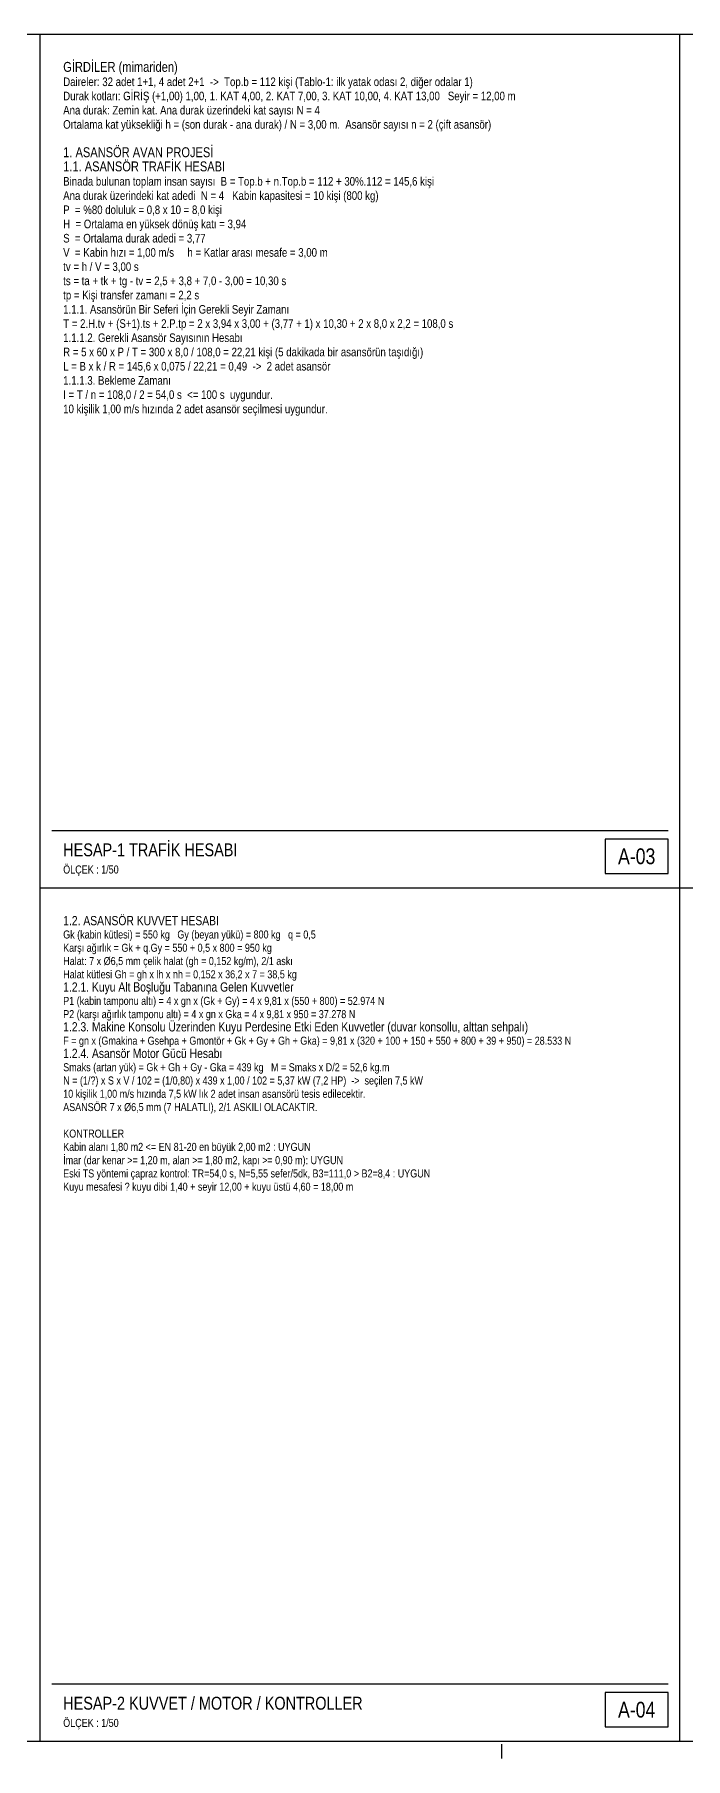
# Model space of a CAD drawing. Header units: centimetres. Extents: x 0 to 12309, y -30 to 2970.
# Drawn here: x 2137 to 3270, y -30 to 2970 of the extents above; entities that cross this region are included whole.
import ezdxf
from ezdxf.enums import TextEntityAlignment as Align

# ---------------------------------------------------------------- set-up
doc = ezdxf.new("R2010")
doc.units = ezdxf.units.CM
doc.linetypes.add('CENTER', pattern=[40, 25, -5, 5, -5])
for name, color, linetype in [('SCOTT-ANTET', 4, 'CONTINUOUS'), ('SCOTT-BASLIK', 5, 'CONTINUOUS'), ('SCOTT-CERCEVE', 7, 'CONTINUOUS'), ('SCOTT-EKSEN', 8, 'CENTER'), ('SCOTT-YAZI', 4, 'CONTINUOUS')]:
    doc.layers.add(name, color=color, linetype=linetype)
doc.styles.get("Standard").update_dxf_attribs({"font": 'arial.ttf', "width": 0.8})

msp = doc.modelspace()

# ---------------------------------------------------------------- linework, layer by layer
at = {"layer": 'SCOTT-ANTET'}
for p, q in [((2166.7, 1585), (3239.7, 1585)), ((2166.7, 100), (3239.7, 100))]:
    msp.add_line(p, q, dxfattribs=at)
for points in [[(3129.7, 1510), (3239.7, 1510), (3239.7, 1570), (3129.7, 1570)], [(3129.7, 25), (3239.7, 25), (3239.7, 85), (3129.7, 85)]]:
    msp.add_lwpolyline(points, close=True, dxfattribs=at)
at = {"layer": 'SCOTT-CERCEVE'}
for p, q in [((2146.7, 0), (2146.7, 2970)), ((3259.7, 0), (3259.7, 2970)), ((2146.7, 1485), (3259.7, 1485)), ((3259.7, 1485), (4998.9, 1485))]:
    msp.add_line(p, q, dxfattribs=at)
for points in [[(0, 0), (12308.9, 0), (12308.9, 2970), (0, 2970)], [(100, 0), (12283.9, 0), (12283.9, 2970), (100, 2970)]]:
    msp.add_lwpolyline(points, close=True, dxfattribs=at)
at = {"layer": 'SCOTT-EKSEN'}
msp.add_line((2950, -30), (2950, -5), dxfattribs=at)

# ---------------------------------------------------------------- texts
at = {"layer": 'SCOTT-ANTET', "width": 0.8}
for s, p in [('A-03', (3184.7, 1540)), ('A-04', (3184.7, 55))]:
    msp.add_text(s, height=27.5, dxfattribs=at).set_placement(p, align=Align.MIDDLE_CENTER)
for p in [(2186.7, 1510), (2186.7, 25)]:
    msp.add_text('ÖLÇEK : 1/50', height=14, dxfattribs=at).set_placement(p)
at = {"layer": 'SCOTT-BASLIK', "width": 0.8}
for s, height, p in [('GİRDİLER (mimariden)', 17.25, (2186.7, 2905)), ('1. ASANSÖR AVAN PROJESİ', 17.25, (2186.7, 2756.5)), ('1.1. ASANSÖR TRAFİK HESABI', 17.25, (2186.7, 2731.8)), ('HESAP-1 TRAFİK HESABI', 22.5, (2186.7, 1540)), ('1.2. ASANSÖR KUVVET HESABI', 16.1, (2186.7, 1420)), ('1.2.1. Kuyu Alt Boşluğu Tabanına Gelen Kuvvetler', 16.1, (2186.7, 1304.5)), ('1.2.3. Makine Konsolu Üzerinden Kuyu Perdesine Etki Eden Kuvvetler (duvar konsollu, alttan sehpalı)', 16.1, (2186.7, 1235.2)), ('1.2.4. Asansör Motor Gücü Hesabı', 16.1, (2186.7, 1189)), ('HESAP-2 KUVVET / MOTOR / KONTROLLER', 22.5, (2186.7, 55))]:
    msp.add_text(s, height=height, dxfattribs=at).set_placement(p)
at = {"layer": 'SCOTT-YAZI', "width": 0.8}
for s, height, p in [('Daireler: 32 adet 1+1, 4 adet 2+1  ->  Top.b = 112 kişi (Tablo-1: ilk yatak odası 2, diğer odalar 1)', 15, (2186.7, 2880.2)), ('Durak kotları: GİRİŞ (+1,00) 1,00, 1. KAT 4,00, 2. KAT 7,00, 3. KAT 10,00, 4. KAT 13,00   Seyir = 12,00 m', 15, (2186.7, 2855.5)), ('Ana durak: Zemin kat. Ana durak üzerindeki kat sayısı N = 4', 15, (2186.7, 2830.8)), ('Ortalama kat yüksekliği h = (son durak - ana durak) / N = 3,00 m.  Asansör sayısı n = 2 (çift asansör)', 15, (2186.7, 2806)), ('Binada bulunan toplam insan sayısı  B = Top.b + n.Top.b = 112 + 30%.112 = 145,6 kişi', 15, (2186.7, 2707)), ('Ana durak üzerindeki kat adedi  N = 4   Kabin kapasitesi = 10 kişi (800 kg)', 15, (2186.7, 2682.2)), ('P  = %80 doluluk = 0,8 x 10 = 8,0 kişi', 15, (2186.7, 2657.5)), ('H  = Ortalama en yüksek dönüş katı = 3,94', 15, (2186.7, 2632.8)), ('S  = Ortalama durak adedi = 3,77', 15, (2186.7, 2608)), ('V  = Kabin hızı = 1,00 m/s     h = Katlar arası mesafe = 3,00 m', 15, (2186.7, 2583.2)), ('tv = h / V = 3,00 s', 15, (2186.7, 2558.5)), ('ts = ta + tk + tg - tv = 2,5 + 3,8 + 7,0 - 3,00 = 10,30 s', 15, (2186.7, 2533.8)), ('tp = Kişi transfer zamanı = 2,2 s', 15, (2186.7, 2509)), ('1.1.1. Asansörün Bir Seferi İçin Gerekli Seyir Zamanı', 15, (2186.7, 2484.2)), ('T = 2.H.tv + (S+1).ts + 2.P.tp = 2 x 3,94 x 3,00 + (3,77 + 1) x 10,30 + 2 x 8,0 x 2,2 = 108,0 s', 15, (2186.7, 2459.5)), ('1.1.1.2. Gerekli Asansör Sayısının Hesabı', 15, (2186.7, 2434.8)), ('R = 5 x 60 x P / T = 300 x 8,0 / 108,0 = 22,21 kişi (5 dakikada bir asansörün taşıdığı)', 15, (2186.7, 2410)), ('L = B x k / R = 145,6 x 0,075 / 22,21 = 0,49  ->  2 adet asansör', 15, (2186.7, 2385.2)), ('1.1.1.3. Bekleme Zamanı', 15, (2186.7, 2360.5)), ('I = T / n = 108,0 / 2 = 54,0 s  <= 100 s  uygundur.', 15, (2186.7, 2335.8)), ('10 kişilik 1,00 m/s hızında 2 adet asansör seçilmesi uygundur.', 15, (2186.7, 2311)), ('Gk (kabin kütlesi) = 550 kg   Gy (beyan yükü) = 800 kg   q = 0,5', 14, (2186.7, 1396.9)), ('Karşı ağırlık = Gk + q.Gy = 550 + 0,5 x 800 = 950 kg', 14, (2186.7, 1373.8)), ('Halat: 7 x %%c6,5 mm çelik halat (gh = 0,152 kg/m), 2/1 askı', 14, (2186.7, 1350.7)), ('Halat kütlesi Gh = gh x lh x nh = 0,152 x 36,2 x 7 = 38,5 kg', 14, (2186.7, 1327.6)), ('P1 (kabin tamponu altı) = 4 x gn x (Gk + Gy) = 4 x 9,81 x (550 + 800) = 52.974 N', 14, (2186.7, 1281.4)), ('P2 (karşı ağırlık tamponu altı) = 4 x gn x Gka = 4 x 9,81 x 950 = 37.278 N', 14, (2186.7, 1258.3)), ('F = gn x (Gmakina + Gsehpa + Gmontör + Gk + Gy + Gh + Gka) = 9,81 x (320 + 100 + 150 + 550 + 800 + 39 + 950) = 28.533 N', 14, (2186.7, 1212.1)), ('Smaks (artan yük) = Gk + Gh + Gy - Gka = 439 kg   M = Smaks x D/2 = 52,6 kg.m', 14, (2186.7, 1165.9)), ('N = (1/?) x S x V / 102 = (1/0,80) x 439 x 1,00 / 102 = 5,37 kW (7,2 HP)  ->  seçilen 7,5 kW', 14, (2186.7, 1142.8)), ('ASANSÖR 7 x %%c6,5 mm (7 HALATLI), 2/1 ASKILI OLACAKTIR.', 14, (2186.7, 1096.6)), ('10 kişilik 1,00 m/s hızında 7,5 kW lık 2 adet insan asansörü tesis edilecektir.', 14, (2186.7, 1119.7)), ('KONTROLLER', 14, (2186.7, 1050.4)), ('Kabin alanı 1,80 m2 <= EN 81-20 en büyük 2,00 m2 : UYGUN', 14, (2186.7, 1027.3)), ('İmar (dar kenar >= 1,20 m, alan >= 1,80 m2, kapı >= 0,90 m): UYGUN', 14, (2186.7, 1004.2)), ('Eski TS yöntemi çapraz kontrol: TR=54,0 s, N=5,55 sefer/5dk, B3=111,0 > B2=8,4 : UYGUN', 14, (2186.7, 981.1)), ('Kuyu mesafesi ? kuyu dibi 1,40 + seyir 12,00 + kuyu üstü 4,60 = 18,00 m', 14, (2186.7, 958))]:
    msp.add_text(s, height=height, dxfattribs=at).set_placement(p)

doc.saveas('drawing.dxf')
